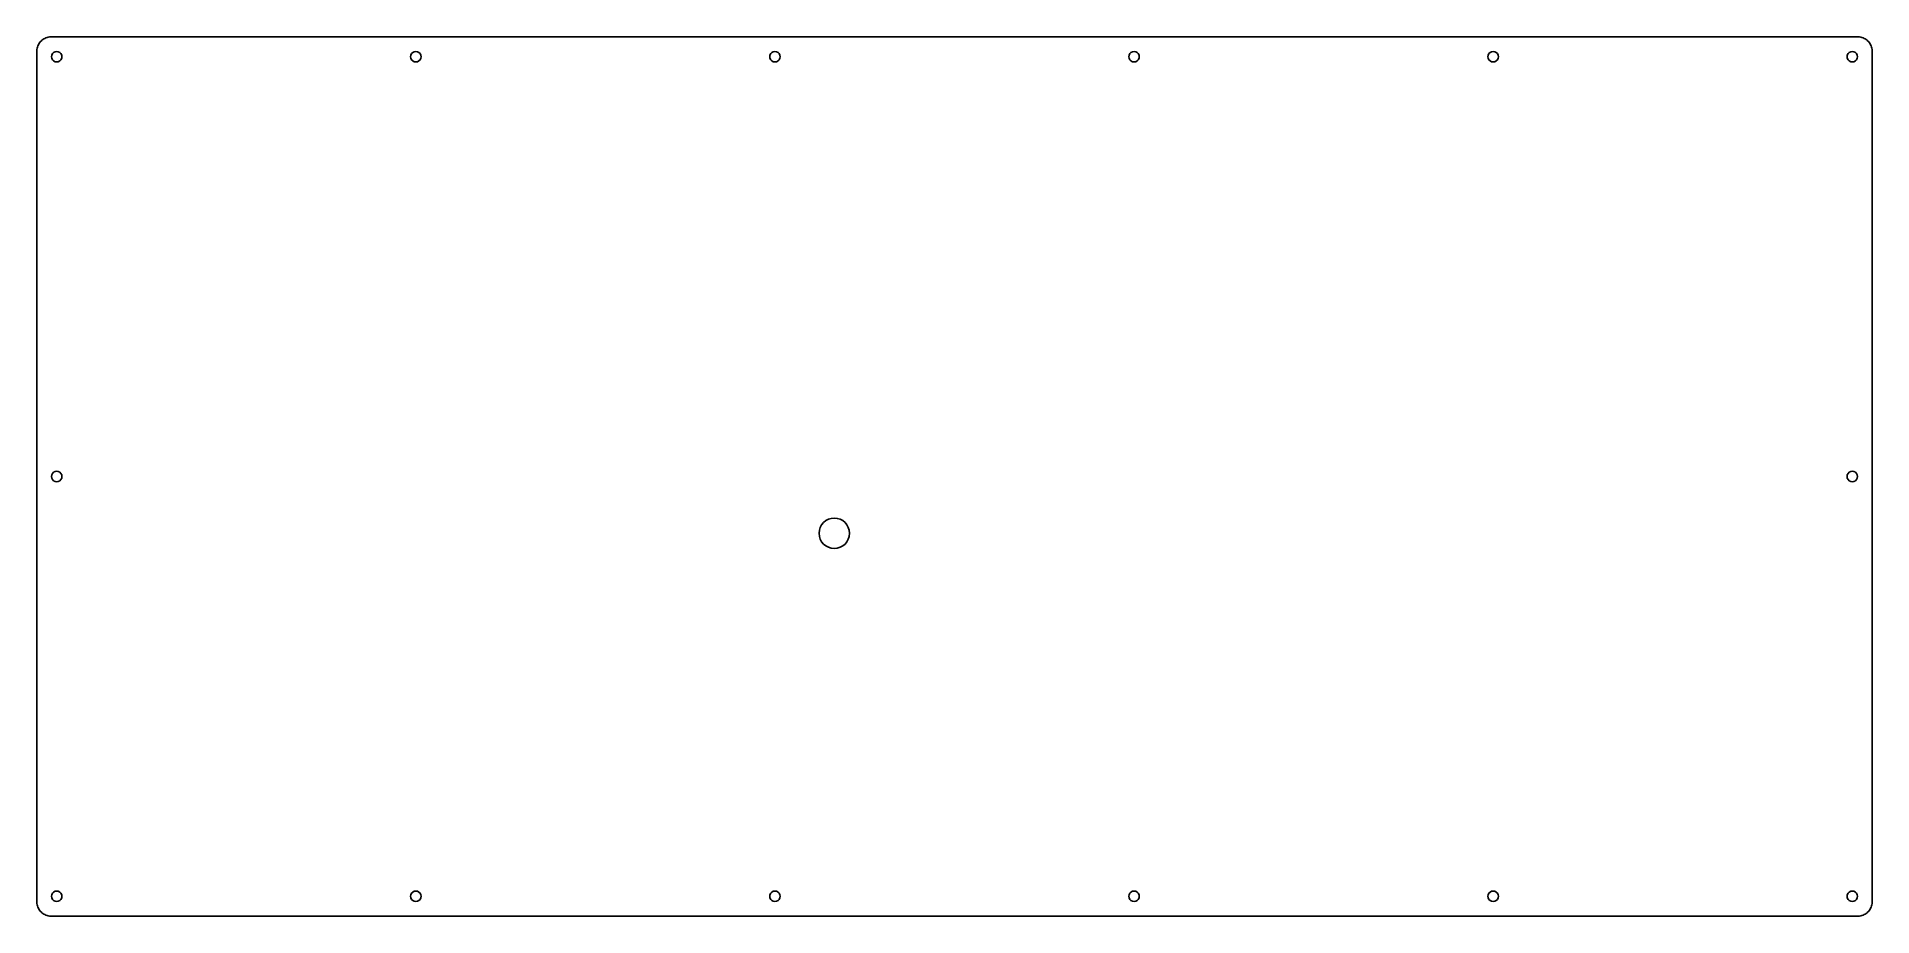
# Model space of a CAD drawing. Extents: x -8 to 360, y -8 to 168.
import ezdxf

# ---------------------------------------------------------------- set-up
doc = ezdxf.new("R2010")
doc.units = 0
doc.header["$MEASUREMENT"] = 0

msp = doc.modelspace()

# ---------------------------------------------------------------- linework, layer by layer
at = {"color": 0}
for p, q in [((-7.905775, 165.42), (-7.896129, 165.656)), ((-7.905775, -4.60116), (-7.905775, 165.42)), ((-7.896129, 165.656), (-7.869946, 165.89)), ((-7.869946, 165.89), (-7.823093, 166.12)), ((-7.823093, 166.12), (-7.759703, 166.347)), ((-7.759703, 166.347), (-7.677021, 166.568)), ((-7.677021, 166.568), (-7.579181, 166.781)), ((-7.579181, 166.781), (-7.463424, 166.988)), ((-7.463424, 166.988), (-7.333888, 167.184)), ((-7.333888, 167.184), (-7.187817, 167.368)), ((-7.187817, 167.368), (-7.027966, 167.542)), ((-7.027966, 167.542), (-6.85433, 167.702)), ((-6.85433, 167.702), (-6.66967, 167.848)), ((-6.66967, 167.848), (-6.47399, 167.978)), ((-6.47399, 167.978), (-6.26729, 168.093)), ((-6.26729, 168.093), (-6.05369, 168.191)), ((-6.05369, 168.191), (-5.83321, 168.274)), ((-5.83321, 168.274), (-5.60583, 168.337)), ((-5.60583, 168.337), (-5.3757, 168.384)), ((-5.3757, 168.384), (-5.14143, 168.41)), ((-5.14143, 168.41), (-4.90579, 168.42)), ((-4.90579, 168.42), (356.56714, 168.42)), ((-4.23055, 165.42), (-4.52269, 165.27)), ((-3.90532, 165.469), (-4.23055, 165.42)), ((-3.58151, 165.42), (-3.90532, 165.469)), ((-3.28796, 165.27), (-3.58151, 165.42)), ((67.66434, 165.42), (67.37224, 165.27)), ((67.98814, 165.469), (67.66434, 165.42)), ((68.31344, 165.42), (67.98814, 165.469)), ((68.60554, 165.27), (68.31344, 165.42)), ((139.55814, 165.42), (139.26614, 165.27)), ((139.88314, 165.469), (139.55814, 165.42)), ((140.20714, 165.42), (139.88314, 165.469)), ((140.50014, 165.27), (140.20714, 165.42)), ((211.45314, 165.42), (211.16114, 165.27)), ((211.77814, 165.469), (211.45314, 165.42)), ((212.10214, 165.42), (211.77814, 165.469)), ((212.39514, 165.27), (212.10214, 165.42)), ((283.34814, 165.42), (283.05614, 165.27)), ((283.67214, 165.469), (283.34814, 165.42)), ((283.99714, 165.42), (283.67214, 165.469)), ((284.28914, 165.27), (283.99714, 165.42)), ((355.24414, 165.42), (354.95114, 165.27)), ((355.56814, 165.469), (355.24414, 165.42)), ((355.89314, 165.42), (355.56814, 165.469)), ((356.18614, 165.27), (355.89314, 165.42)), ((356.56714, 168.42), (356.80314, 168.41)), ((356.80314, 168.41), (357.03614, 168.384)), ((357.03614, 168.384), (357.26914, 168.337)), ((357.26914, 168.337), (357.49414, 168.274)), ((357.49414, 168.274), (357.71714, 168.191)), ((357.71714, 168.191), (357.93214, 168.093)), ((357.93214, 168.093), (358.13314, 167.978)), ((358.13314, 167.978), (358.33114, 167.848)), ((358.33114, 167.848), (358.51714, 167.702)), ((358.51714, 167.702), (358.68714, 167.542)), ((358.68714, 167.542), (358.84914, 167.368)), ((358.84914, 167.368), (358.99414, 167.184)), ((358.99414, 167.184), (359.12414, 166.988)), ((359.12414, 166.988), (359.24114, 166.781)), ((359.24114, 166.781), (359.33914, 166.568)), ((359.33914, 166.568), (359.42114, 166.347)), ((359.42114, 166.347), (359.48414, 166.12)), ((359.48414, 166.12), (359.53014, 165.89)), ((359.53014, 165.89), (359.55814, 165.656)), ((359.55814, 165.656), (359.56914, 165.42)), ((359.56914, 165.42), (359.56914, -4.60116)), ((-4.90579, 164.745), (-4.95677, 164.419)), ((-4.95677, 164.419), (-4.90579, 164.096)), ((-4.75558, 165.037), (-4.90579, 164.745)), ((-4.90579, 164.096), (-4.75558, 163.802)), ((-4.52269, 165.27), (-4.75558, 165.037)), ((-4.75558, 163.802), (-4.52269, 163.57)), ((-4.52269, 163.57), (-4.23055, 163.422)), ((-4.23055, 163.422), (-3.90532, 163.369)), ((-3.90532, 163.369), (-3.58151, 163.422)), ((-3.58151, 163.422), (-3.28796, 163.57)), ((-3.05647, 165.037), (-3.28796, 165.27)), ((-3.28796, 163.57), (-3.05647, 163.802)), ((-2.90763, 164.745), (-3.05647, 165.037)), ((-3.05647, 163.802), (-2.90763, 164.096)), ((-2.85528, 164.419), (-2.90763, 164.745)), ((-2.90763, 164.096), (-2.85528, 164.419)), ((66.99054, 164.745), (66.93834, 164.419)), ((66.93834, 164.419), (66.99054, 164.096)), ((67.13944, 165.037), (66.99054, 164.745)), ((66.99054, 164.096), (67.13944, 163.802)), ((67.37224, 165.27), (67.13944, 165.037)), ((67.13944, 163.802), (67.37224, 163.57)), ((67.37224, 163.57), (67.66434, 163.422)), ((67.66434, 163.422), (67.98814, 163.369)), ((67.98814, 163.369), (68.31344, 163.422)), ((68.31344, 163.422), (68.60554, 163.57)), ((68.83874, 165.037), (68.60554, 165.27)), ((68.60554, 163.57), (68.83874, 163.802)), ((68.98724, 164.745), (68.83874, 165.037)), ((68.83874, 163.802), (68.98724, 164.096)), ((69.03844, 164.419), (68.98724, 164.745)), ((68.98724, 164.096), (69.03844, 164.419)), ((138.88414, 164.745), (138.83314, 164.419)), ((138.83314, 164.419), (138.88414, 164.096)), ((139.03314, 165.037), (138.88414, 164.745)), ((138.88414, 164.096), (139.03314, 163.802)), ((139.26614, 165.27), (139.03314, 165.037)), ((139.03314, 163.802), (139.26614, 163.57)), ((139.26614, 163.57), (139.55814, 163.422)), ((139.55814, 163.422), (139.88314, 163.369)), ((139.88314, 163.369), (140.20714, 163.422)), ((140.20714, 163.422), (140.50014, 163.57)), ((140.73214, 165.037), (140.50014, 165.27)), ((140.50014, 163.57), (140.73214, 163.802)), ((140.88214, 164.745), (140.73214, 165.037)), ((140.73214, 163.802), (140.88214, 164.096)), ((140.93314, 164.419), (140.88214, 164.745)), ((140.88214, 164.096), (140.93314, 164.419)), ((210.77914, 164.745), (210.72814, 164.419)), ((210.72814, 164.419), (210.77914, 164.096)), ((210.92814, 165.037), (210.77914, 164.745)), ((210.77914, 164.096), (210.92814, 163.802)), ((211.16114, 165.27), (210.92814, 165.037)), ((210.92814, 163.802), (211.16114, 163.57)), ((211.16114, 163.57), (211.45314, 163.422)), ((211.45314, 163.422), (211.77814, 163.369)), ((211.77814, 163.369), (212.10214, 163.422)), ((212.10214, 163.422), (212.39514, 163.57)), ((212.62714, 165.037), (212.39514, 165.27)), ((212.39514, 163.57), (212.62714, 163.802)), ((212.77614, 164.745), (212.62714, 165.037)), ((212.62714, 163.802), (212.77614, 164.096)), ((212.82814, 164.419), (212.77614, 164.745)), ((212.77614, 164.096), (212.82814, 164.419)), ((282.67414, 164.745), (282.62314, 164.419)), ((282.62314, 164.419), (282.67414, 164.096)), ((282.82314, 165.037), (282.67414, 164.745)), ((282.67414, 164.096), (282.82314, 163.802)), ((283.05614, 165.27), (282.82314, 165.037)), ((282.82314, 163.802), (283.05614, 163.57)), ((283.05614, 163.57), (283.34814, 163.422)), ((283.34814, 163.422), (283.67214, 163.369)), ((283.67214, 163.369), (283.99714, 163.422)), ((283.99714, 163.422), (284.28914, 163.57)), ((284.52214, 165.037), (284.28914, 165.27)), ((284.28914, 163.57), (284.52214, 163.802)), ((284.67114, 164.745), (284.52214, 165.037)), ((284.52214, 163.802), (284.67114, 164.096)), ((284.72214, 164.419), (284.67114, 164.745)), ((284.67114, 164.096), (284.72214, 164.419)), ((354.57014, 164.745), (354.51714, 164.419)), ((354.51714, 164.419), (354.57014, 164.096)), ((354.71814, 165.037), (354.57014, 164.745)), ((354.57014, 164.096), (354.71814, 163.802)), ((354.95114, 165.27), (354.71814, 165.037)), ((354.71814, 163.802), (354.95114, 163.57)), ((354.95114, 163.57), (355.24414, 163.422)), ((355.24414, 163.422), (355.56814, 163.369)), ((355.56814, 163.369), (355.89314, 163.422)), ((355.89314, 163.422), (356.18614, 163.57)), ((356.41814, 165.037), (356.18614, 165.27)), ((356.18614, 163.57), (356.41814, 163.802)), ((356.56714, 164.745), (356.41814, 165.037)), ((356.41814, 163.802), (356.56714, 164.096)), ((356.61614, 164.419), (356.56714, 164.745)), ((356.56714, 164.096), (356.61614, 164.419)), ((-4.75558, 81.026), (-4.90579, 80.7339)), ((-4.52269, 81.2588), (-4.75558, 81.026)), ((-4.23055, 81.4077), (-4.52269, 81.2588)), ((-3.90532, 81.4599), (-4.23055, 81.4077)), ((-3.58151, 81.4077), (-3.90532, 81.4599)), ((-3.28796, 81.2588), (-3.58151, 81.4077)), ((-3.05647, 81.026), (-3.28796, 81.2588)), ((-2.90763, 80.7339), (-3.05647, 81.026)), ((354.71814, 81.026), (354.57014, 80.7339)), ((354.95114, 81.2588), (354.71814, 81.026)), ((355.24414, 81.4077), (354.95114, 81.2588)), ((355.56814, 81.4599), (355.24414, 81.4077)), ((355.89314, 81.4077), (355.56814, 81.4599)), ((356.18614, 81.2588), (355.89314, 81.4077)), ((356.41814, 81.026), (356.18614, 81.2588)), ((356.56714, 80.7339), (356.41814, 81.026)), ((-4.90579, 80.7339), (-4.95677, 80.41)), ((-4.95677, 80.41), (-4.90579, 80.0848)), ((-4.90579, 80.0848), (-4.75558, 79.7927)), ((-4.75558, 79.7927), (-4.52269, 79.5599)), ((-4.52269, 79.5599), (-4.23055, 79.411)), ((-4.23055, 79.411), (-3.90532, 79.3598)), ((-3.90532, 79.3598), (-3.58151, 79.411)), ((-3.58151, 79.411), (-3.28796, 79.5599)), ((-3.28796, 79.5599), (-3.05647, 79.7927)), ((-3.05647, 79.7927), (-2.90763, 80.0848)), ((-2.85528, 80.41), (-2.90763, 80.7339)), ((-2.90763, 80.0848), (-2.85528, 80.41)), ((354.57014, 80.7339), (354.51714, 80.41)), ((354.51714, 80.41), (354.57014, 80.0848)), ((354.57014, 80.0848), (354.71814, 79.7927)), ((354.71814, 79.7927), (354.95114, 79.5599)), ((354.95114, 79.5599), (355.24414, 79.411)), ((355.24414, 79.411), (355.56814, 79.3598)), ((355.56814, 79.3598), (355.89314, 79.411)), ((355.89314, 79.411), (356.18614, 79.5599)), ((356.18614, 79.5599), (356.41814, 79.7927)), ((356.41814, 79.7927), (356.56714, 80.0848)), ((356.61614, 80.41), (356.56714, 80.7339)), ((356.56714, 80.0848), (356.61614, 80.41)), ((-4.90579, -3.27685), (-4.95677, -3.60207)), ((-4.95677, -3.60207), (-4.90579, -3.92592)), ((-4.75558, -2.98334), (-4.90579, -3.27685)), ((-4.52269, -2.75184), (-4.75558, -2.98334)), ((-4.23055, -2.60301), (-4.52269, -2.75184)), ((-3.90532, -2.55203), (-4.23055, -2.60301)), ((-3.58151, -2.60301), (-3.90532, -2.55203)), ((-3.28796, -2.75184), (-3.58151, -2.60301)), ((-3.05647, -2.98334), (-3.28796, -2.75184)), ((-2.90763, -3.27685), (-3.05647, -2.98334)), ((-2.85528, -3.60207), (-2.90763, -3.27685)), ((-2.90763, -3.92592), (-2.85528, -3.60207)), ((66.99054, -3.27685), (66.93834, -3.60207)), ((66.93834, -3.60207), (66.99054, -3.92592)), ((67.13944, -2.98334), (66.99054, -3.27685)), ((67.37224, -2.75184), (67.13944, -2.98334)), ((67.66434, -2.60301), (67.37224, -2.75184)), ((67.98814, -2.55203), (67.66434, -2.60301)), ((68.31344, -2.60301), (67.98814, -2.55203)), ((68.60554, -2.75184), (68.31344, -2.60301)), ((68.83874, -2.98334), (68.60554, -2.75184)), ((68.98724, -3.27685), (68.83874, -2.98334)), ((69.03844, -3.60207), (68.98724, -3.27685)), ((68.98724, -3.92592), (69.03844, -3.60207)), ((138.88414, -3.27685), (138.83314, -3.60207)), ((138.83314, -3.60207), (138.88414, -3.92592)), ((139.03314, -2.98334), (138.88414, -3.27685)), ((139.26614, -2.75184), (139.03314, -2.98334)), ((139.55814, -2.60301), (139.26614, -2.75184)), ((139.88314, -2.55203), (139.55814, -2.60301)), ((140.20714, -2.60301), (139.88314, -2.55203)), ((140.50014, -2.75184), (140.20714, -2.60301)), ((140.73214, -2.98334), (140.50014, -2.75184)), ((140.88214, -3.27685), (140.73214, -2.98334)), ((140.93314, -3.60207), (140.88214, -3.27685)), ((140.88214, -3.92592), (140.93314, -3.60207)), ((210.77914, -3.27685), (210.72814, -3.60207)), ((210.72814, -3.60207), (210.77914, -3.92592)), ((210.92814, -2.98334), (210.77914, -3.27685)), ((211.16114, -2.75184), (210.92814, -2.98334)), ((211.45314, -2.60301), (211.16114, -2.75184)), ((211.77814, -2.55203), (211.45314, -2.60301)), ((212.10214, -2.60301), (211.77814, -2.55203)), ((212.39514, -2.75184), (212.10214, -2.60301)), ((212.62714, -2.98334), (212.39514, -2.75184)), ((212.77614, -3.27685), (212.62714, -2.98334)), ((212.82814, -3.60207), (212.77614, -3.27685)), ((212.77614, -3.92592), (212.82814, -3.60207)), ((282.67414, -3.27685), (282.62314, -3.60207)), ((282.62314, -3.60207), (282.67414, -3.92592)), ((282.82314, -2.98334), (282.67414, -3.27685)), ((283.05614, -2.75184), (282.82314, -2.98334)), ((283.34814, -2.60301), (283.05614, -2.75184)), ((283.67214, -2.55203), (283.34814, -2.60301)), ((283.99714, -2.60301), (283.67214, -2.55203)), ((284.28914, -2.75184), (283.99714, -2.60301)), ((284.52214, -2.98334), (284.28914, -2.75184)), ((284.67114, -3.27685), (284.52214, -2.98334)), ((284.72214, -3.60207), (284.67114, -3.27685)), ((284.67114, -3.92592), (284.72214, -3.60207)), ((354.57014, -3.27685), (354.51714, -3.60207)), ((354.51714, -3.60207), (354.57014, -3.92592)), ((354.71814, -2.98334), (354.57014, -3.27685)), ((354.95114, -2.75184), (354.71814, -2.98334)), ((355.24414, -2.60301), (354.95114, -2.75184)), ((355.56814, -2.55203), (355.24414, -2.60301)), ((355.89314, -2.60301), (355.56814, -2.55203)), ((356.18614, -2.75184), (355.89314, -2.60301)), ((356.41814, -2.98334), (356.18614, -2.75184)), ((356.56714, -3.27685), (356.41814, -2.98334)), ((356.61614, -3.60207), (356.56714, -3.27685)), ((356.56714, -3.92592), (356.61614, -3.60207)), ((-7.896129, -4.8368), (-7.905775, -4.60116)), ((-7.869946, -5.07107), (-7.896129, -4.8368)), ((-7.823093, -5.3012), (-7.869946, -5.07107)), ((-7.759703, -5.52858), (-7.823093, -5.3012)), ((-7.677021, -5.74906), (-7.759703, -5.52858)), ((-7.579181, -5.96266), (-7.677021, -5.74906)), ((-7.463424, -6.16799), (-7.579181, -5.96266)), ((-7.333888, -6.36505), (-7.463424, -6.16799)), ((-7.187817, -6.5497), (-7.333888, -6.36505)), ((-7.027966, -6.72196), (-7.187817, -6.5497)), ((-6.85433, -6.883192), (-7.027966, -6.72196)), ((-6.66967, -7.029263), (-6.85433, -6.883192)), ((-6.47399, -7.1588), (-6.66967, -7.029263)), ((-6.26729, -7.274553), (-6.47399, -7.1588)), ((-6.05369, -7.372392), (-6.26729, -7.274553)), ((-4.90579, -3.92592), (-4.75558, -4.21806)), ((-4.75558, -4.21806), (-4.52269, -4.45095)), ((-4.52269, -4.45095), (-4.23055, -4.59978)), ((-4.23055, -4.59978), (-3.90532, -4.65215)), ((-3.90532, -4.65215), (-3.58151, -4.59978)), ((-3.58151, -4.59978), (-3.28796, -4.45095)), ((-3.28796, -4.45095), (-3.05647, -4.21806)), ((-3.05647, -4.21806), (-2.90763, -3.92592)), ((66.99054, -3.92592), (67.13944, -4.21806)), ((67.13944, -4.21806), (67.37224, -4.45095)), ((67.37224, -4.45095), (67.66434, -4.59978)), ((67.66434, -4.59978), (67.98814, -4.65215)), ((67.98814, -4.65215), (68.31344, -4.59978)), ((68.31344, -4.59978), (68.60554, -4.45095)), ((68.60554, -4.45095), (68.83874, -4.21806)), ((68.83874, -4.21806), (68.98724, -3.92592)), ((138.88414, -3.92592), (139.03314, -4.21806)), ((139.03314, -4.21806), (139.26614, -4.45095)), ((139.26614, -4.45095), (139.55814, -4.59978)), ((139.55814, -4.59978), (139.88314, -4.65215)), ((139.88314, -4.65215), (140.20714, -4.59978)), ((140.20714, -4.59978), (140.50014, -4.45095)), ((140.50014, -4.45095), (140.73214, -4.21806)), ((140.73214, -4.21806), (140.88214, -3.92592)), ((210.77914, -3.92592), (210.92814, -4.21806)), ((210.92814, -4.21806), (211.16114, -4.45095)), ((211.16114, -4.45095), (211.45314, -4.59978)), ((211.45314, -4.59978), (211.77814, -4.65215)), ((211.77814, -4.65215), (212.10214, -4.59978)), ((212.10214, -4.59978), (212.39514, -4.45095)), ((212.39514, -4.45095), (212.62714, -4.21806)), ((212.62714, -4.21806), (212.77614, -3.92592)), ((282.67414, -3.92592), (282.82314, -4.21806)), ((282.82314, -4.21806), (283.05614, -4.45095)), ((283.05614, -4.45095), (283.34814, -4.59978)), ((283.34814, -4.59978), (283.67214, -4.65215)), ((283.67214, -4.65215), (283.99714, -4.59978)), ((283.99714, -4.59978), (284.28914, -4.45095)), ((284.28914, -4.45095), (284.52214, -4.21806)), ((284.52214, -4.21806), (284.67114, -3.92592)), ((354.57014, -3.92592), (354.71814, -4.21806)), ((354.71814, -4.21806), (354.95114, -4.45095)), ((354.95114, -4.45095), (355.24414, -4.59978)), ((355.24414, -4.59978), (355.56814, -4.65215)), ((355.56814, -4.65215), (355.89314, -4.59978)), ((355.89314, -4.59978), (356.18614, -4.45095)), ((356.18614, -4.45095), (356.41814, -4.21806)), ((356.41814, -4.21806), (356.56714, -3.92592)), ((357.93214, -7.274553), (357.71714, -7.372392)), ((358.13314, -7.1588), (357.93214, -7.274553)), ((358.33114, -7.029263), (358.13314, -7.1588)), ((358.51714, -6.883192), (358.33114, -7.029263)), ((358.68714, -6.72196), (358.51714, -6.883192)), ((358.84914, -6.5497), (358.68714, -6.72196)), ((358.99414, -6.36505), (358.84914, -6.5497)), ((359.12414, -6.16799), (358.99414, -6.36505)), ((359.24114, -5.96266), (359.12414, -6.16799)), ((359.33914, -5.74906), (359.24114, -5.96266)), ((359.42114, -5.52858), (359.33914, -5.74906)), ((359.48414, -5.3012), (359.42114, -5.52858)), ((359.53014, -5.07107), (359.48414, -5.3012)), ((359.55814, -4.8368), (359.53014, -5.07107)), ((359.56914, -4.60116), (359.55814, -4.8368)), ((-5.83321, -7.455076), (-6.05369, -7.372392)), ((-5.60583, -7.518467), (-5.83321, -7.455076)), ((-5.3757, -7.563941), (-5.60583, -7.518467)), ((-5.14143, -7.591502), (-5.3757, -7.563941)), ((-4.90579, -7.601148), (-5.14143, -7.591502)), ((356.56714, -7.601148), (-4.90579, -7.601148)), ((356.80314, -7.591502), (356.56714, -7.601148)), ((357.03614, -7.563941), (356.80314, -7.591502)), ((357.26914, -7.518467), (357.03614, -7.563941)), ((357.49414, -7.455076), (357.26914, -7.518467)), ((357.71714, -7.372392), (357.49414, -7.455076))]:
    msp.add_line(p, q, dxfattribs=at)
msp.add_circle((151.760212, 69.044747), 3.048)

doc.saveas('drawing.dxf')
